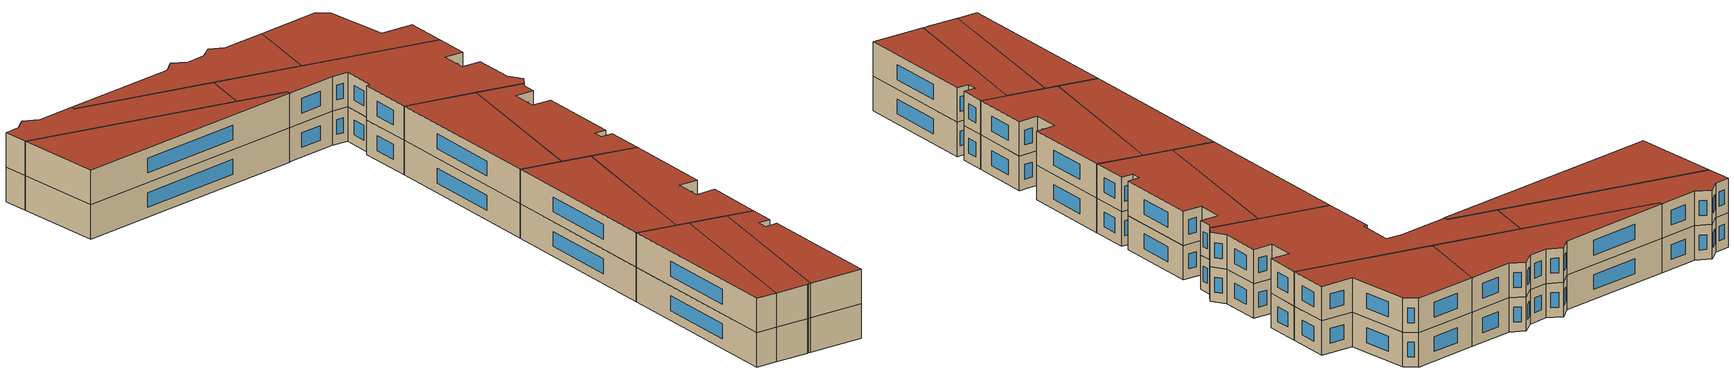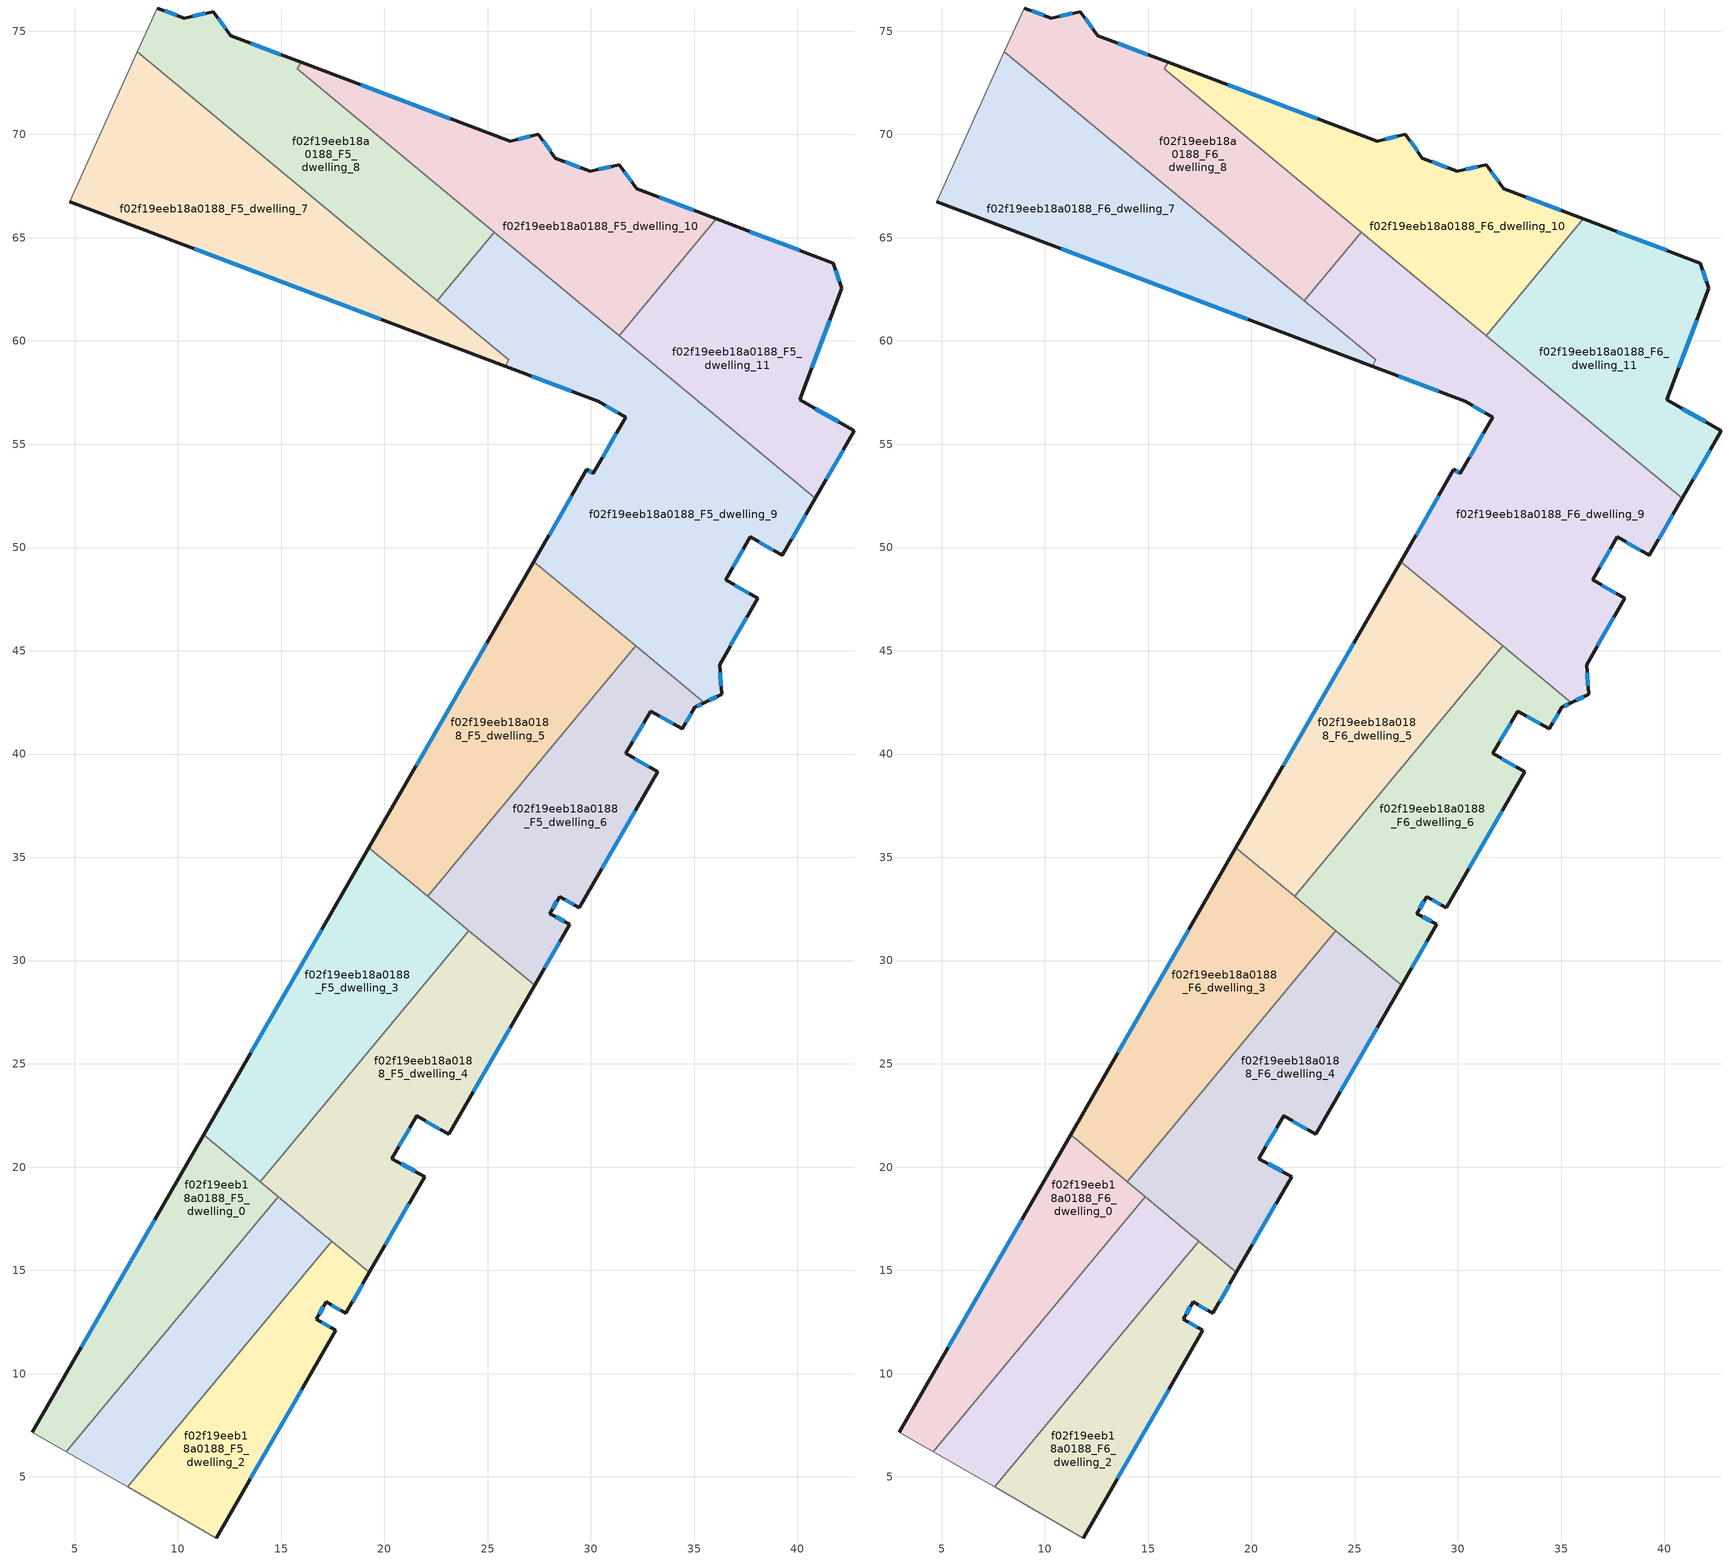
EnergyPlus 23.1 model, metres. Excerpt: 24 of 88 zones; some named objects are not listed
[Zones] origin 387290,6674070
f02f19eeb18a0188_F5_dwelling_0
 floor to f02f19eeb18a0188_F4_dwelling_0 (EU_floor_Construction): 14.85,18.57 4.61,6.22 2.96,7.17 11.25,21.57 z15
 wall outside (EU_wall_Construction): 11.25,21.57 2.96,7.17 z15:18
 wall to f02f19eeb18a0188_F5_dwelling_1 (EU_wall_Construction): 4.61,6.22 14.85,18.57 z15:18
 wall adiabatic (EU_wall_Construction): 2.96,7.17 4.61,6.22 z15:18
 wall to f02f19eeb18a0188_F5_dwelling_3 (EU_wall_Construction): 13.99,19.29 11.25,21.57 z15:18
 wall to f02f19eeb18a0188_F5_dwelling_4 (EU_wall_Construction): 14.85,18.57 13.99,19.29 z15:18
 window (EU_Window_Construction): 8.88,17.45 5.33,11.29 z15.86:17.14
f02f19eeb18a0188_F5_dwelling_1
 floor to f02f19eeb18a0188_F4_dwelling_1 (EU_floor_Construction): 17.22,16.61 17.26,16.58 17.45,16.42 7.57,4.52 7.35,4.64 7.31,4.67 4.61,6.22 14.85,18.57 z15
 wall adiabatic (EU_wall_Construction): 4.61,6.22 7.31,4.67 7.35,4.64 7.57,4.52 z15:18
 wall to f02f19eeb18a0188_F5_dwelling_2 (EU_wall_Construction): 7.57,4.52 17.45,16.42 z15:18
 wall to f02f19eeb18a0188_F5_dwelling_4 (EU_wall_Construction): 17.45,16.42 17.26,16.58 17.22,16.61 14.85,18.57 z15:18
f02f19eeb18a0188_F5_dwelling_10
 floor to f02f19eeb18a0188_F4_dwelling_10 (EU_floor_Construction): 31.37,68.54 32.21,67.37 36.07,65.91 31.38,60.25 15.79,73.18 15.97,73.49 26.09,69.67 27.45,70.02 28.29,68.85 29.97,68.21 z15
 wall outside (EU_wall_Construction): 36.07,65.91 32.21,67.37 31.37,68.54 29.97,68.21 28.29,68.85 27.45,70.02 26.09,69.67 15.97,73.49 z15:18
 wall to f02f19eeb18a0188_F5_dwelling_11 (EU_wall_Construction): 31.38,60.25 36.07,65.91 z15:18
 wall to f02f19eeb18a0188_F5_dwelling_8 (EU_wall_Construction): 15.97,73.49 15.79,73.18 25.32,65.27 z15:18
 wall to f02f19eeb18a0188_F5_dwelling_9 (EU_wall_Construction): 25.32,65.27 31.38,60.25 z15:18
 window (EU_Window_Construction): 31.97,67.7 31.61,68.2 / 34.97,66.33 33.32,66.95 / 23.2,70.76 18.86,72.4 / 27.06,69.92 26.48,69.77 / 28.05,69.18 27.69,69.68 / 29.49,68.39 28.77,68.67 / 30.97,68.44 30.37,68.3 z15.86:17.14
f02f19eeb18a0188_F5_dwelling_11
 floor to f02f19eeb18a0188_F4_dwelling_11 (EU_floor_Construction): 41.74,63.77 42.15,62.55 40.12,57.16 42.75,55.65 40.86,52.38 31.38,60.25 36.07,65.91 z15
 wall outside (EU_wall_Construction): 40.86,52.38 42.75,55.65 40.12,57.16 42.15,62.55 41.74,63.77 36.07,65.91 z15:18
 wall to f02f19eeb18a0188_F5_dwelling_9 (EU_wall_Construction): 31.38,60.25 40.86,52.38 z15:18
 window (EU_Window_Construction): 42,56.08 40.87,56.73 / 41.4,53.31 42.21,54.71 / 40.12,64.38 37.69,65.3 / 42.03,62.9 41.86,63.42 / 40.7,58.7 41.57,61.01 z15.86:17.14
f02f19eeb18a0188_F5_dwelling_2
 floor to f02f19eeb18a0188_F4_dwelling_2 (EU_floor_Construction): 19.27,14.91 18.13,12.92 17.18,13.47 16.7,12.64 17.65,12.09 11.86,2.04 7.57,4.52 17.45,16.42 z15
 wall outside (EU_wall_Construction): 11.86,2.04 17.65,12.09 16.7,12.64 17.18,13.47 18.13,12.92 19.27,14.91 z15:18
 wall adiabatic (EU_wall_Construction): 7.57,4.52 11.86,2.04 z15:18
 wall to f02f19eeb18a0188_F5_dwelling_4 (EU_wall_Construction): 19.27,14.91 17.45,16.42 z15:18
 window (EU_Window_Construction): 18.46,13.49 18.95,14.34 / 17.45,13.32 17.86,13.08 / 16.84,12.88 17.04,13.24 / 17.38,12.25 16.97,12.48 / 13.52,4.91 16,9.22 z15.86:17.14
f02f19eeb18a0188_F5_dwelling_3
 floor to f02f19eeb18a0188_F4_dwelling_3 (EU_floor_Construction): 24.09,31.46 13.99,19.29 11.25,21.57 19.26,35.46 z15
 wall outside (EU_wall_Construction): 19.26,35.46 11.25,21.57 z15:18
 wall to f02f19eeb18a0188_F5_dwelling_4 (EU_wall_Construction): 13.99,19.29 24.09,31.46 z15:18
 wall to f02f19eeb18a0188_F5_dwelling_5 (EU_wall_Construction): 22.1,33.1 19.26,35.46 z15:18
 wall to f02f19eeb18a0188_F5_dwelling_6 (EU_wall_Construction): 24.09,31.46 22.1,33.1 z15:18
 window (EU_Window_Construction): 16.97,31.49 13.54,25.54 z15.86:17.14
f02f19eeb18a0188_F5_dwelling_4
 floor to f02f19eeb18a0188_F4_dwelling_4 (EU_floor_Construction): 27.28,28.8 23.12,21.59 21.56,22.49 20.37,20.41 21.95,19.54 19.27,14.91 13.99,19.29 24.09,31.46 z15
 wall outside (EU_wall_Construction): 19.27,14.91 21.95,19.54 20.37,20.41 21.56,22.49 23.12,21.59 27.28,28.8 z15:18
 wall to f02f19eeb18a0188_F5_dwelling_6 (EU_wall_Construction): 27.28,28.8 24.09,31.46 z15:18
 window (EU_Window_Construction): 20.04,16.23 21.18,18.22 / 24.31,23.65 26.09,26.74 / 22.01,22.23 22.68,21.84 / 20.71,21 21.22,21.89 / 21.49,19.79 20.82,20.16 z15.86:17.14
f02f19eeb18a0188_F5_dwelling_5
 floor to f02f19eeb18a0188_F4_dwelling_5 (EU_floor_Construction): 32.17,45.23 22.1,33.1 19.26,35.46 27.24,49.32 z15
 wall outside (EU_wall_Construction): 27.24,49.32 19.26,35.46 z15:18
 wall to f02f19eeb18a0188_F5_dwelling_6 (EU_wall_Construction): 22.1,33.1 32.17,45.23 z15:18
 wall to f02f19eeb18a0188_F5_dwelling_9 (EU_wall_Construction): 32.17,45.23 27.24,49.32 z15:18
 window (EU_Window_Construction): 24.96,45.36 21.54,39.42 z15.86:17.14
f02f19eeb18a0188_F5_dwelling_6
 floor to f02f19eeb18a0188_F4_dwelling_6 (EU_floor_Construction): 35.48,42.48 35.03,42.26 34.43,41.22 32.9,42.07 31.68,40.04 33.24,39.14 29.44,32.55 28.49,33.1 28.01,32.27 28.98,31.76 27.28,28.8 22.1,33.1 32.17,45.23 z15
 wall outside (EU_wall_Construction): 27.28,28.8 28.98,31.76 28.01,32.27 28.49,33.1 29.44,32.55 33.24,39.14 31.68,40.04 32.9,42.07 34.43,41.22 35.03,42.26 35.48,42.48 z15:18
 wall to f02f19eeb18a0188_F5_dwelling_9 (EU_wall_Construction): 35.48,42.48 32.17,45.23 z15:18
 window (EU_Window_Construction): 32.79,39.39 32.12,39.78 / 30.53,34.43 32.15,37.26 / 28.76,32.95 29.17,32.71 / 28.15,32.51 28.35,32.86 / 28.71,31.9 28.29,32.12 / 27.77,29.65 28.5,30.91 / 35.16,42.32 35.36,42.42 / 34.61,41.51 34.86,41.96 / 33.34,41.83 33.99,41.46 / 32.03,40.62 32.55,41.49 z15.86:17.14
f02f19eeb18a0188_F5_dwelling_7
 floor to f02f19eeb18a0188_F4_dwelling_7 (EU_floor_Construction): 26.02,59.09 25.84,58.78 4.77,66.73 8.05,74 z15
 wall outside (EU_wall_Construction): 4.77,66.73 25.84,58.78 z15:18
 wall adiabatic (EU_wall_Construction): 8.05,74 4.77,66.73 z15:18
 wall to f02f19eeb18a0188_F5_dwelling_8 (EU_wall_Construction): 22.57,61.95 8.05,74 z15:18
 wall to f02f19eeb18a0188_F5_dwelling_9 (EU_wall_Construction): 25.84,58.78 26.02,59.09 22.57,61.95 z15:18
 window (EU_Window_Construction): 10.79,64.46 19.82,61.05 z15.86:17.14
f02f19eeb18a0188_F5_dwelling_8
 floor to f02f19eeb18a0188_F4_dwelling_8 (EU_floor_Construction): 15.97,73.49 15.79,73.18 25.32,65.28 22.57,61.95 8.05,74 9,76.12 10.32,75.62 11.72,75.95 12.56,74.78 z15
 wall outside (EU_wall_Construction): 15.97,73.49 12.56,74.78 11.72,75.95 10.32,75.62 9,76.12 z15:18
 wall to f02f19eeb18a0188_F5_dwelling_9 (EU_wall_Construction): 22.57,61.95 25.32,65.28 z15:18
 wall adiabatic (EU_wall_Construction): 9,76.12 8.05,74 z15:18
 window (EU_Window_Construction): 14.99,73.86 13.53,74.41 / 9.94,75.77 9.38,75.98 / 11.32,75.86 10.72,75.72 / 12.32,75.11 11.96,75.62 z15.86:17.14
f02f19eeb18a0188_F5_dwelling_9
 floor to f02f19eeb18a0188_F4_dwelling_9 (EU_floor_Construction): 31.68,56.31 30.35,57.08 25.85,58.78 26.02,59.09 22.57,61.95 25.32,65.28 40.86,52.38 39.28,49.62 37.72,50.52 36.52,48.44 38.08,47.54 36.23,44.33 36.33,42.9 35.48,42.48 27.24,49.32 29.81,53.78 30.12,53.6 z15
 wall outside (EU_wall_Construction): 25.85,58.78 30.35,57.08 31.68,56.31 30.12,53.6 29.81,53.78 27.24,49.32 / 35.48,42.48 36.33,42.9 36.23,44.33 38.08,47.54 36.52,48.44 37.72,50.52 39.28,49.62 40.86,52.38 z15:18
 window (EU_Window_Construction): 29.08,52.5 27.97,50.59 / 30.03,53.65 29.9,53.73 / 31.24,55.54 30.57,54.37 / 30.73,56.86 31.3,56.53 / 27.13,58.29 29.06,57.57 / 39.73,50.41 40.41,51.59 / 38.16,50.26 38.83,49.88 / 36.86,49.03 37.37,49.92 / 37.63,47.8 36.96,48.18 / 36.76,45.25 37.55,46.62 / 36.3,43.31 36.26,43.92 / 35.72,42.6 36.08,42.78 z15.86:17.14
f02f19eeb18a0188_F6_dwelling_0
 floor to f02f19eeb18a0188_F5_dwelling_0 (EU_floor_Construction): 14.85,18.57 4.61,6.22 2.96,7.17 11.25,21.57 z18
 wall outside (EU_wall_Construction): 11.25,21.57 2.96,7.17 z18:21
 wall to f02f19eeb18a0188_F6_dwelling_1 (EU_wall_Construction): 4.61,6.22 14.85,18.57 z18:21
 wall adiabatic (EU_wall_Construction): 2.96,7.17 4.61,6.22 z18:21
 wall to f02f19eeb18a0188_F6_dwelling_3 (EU_wall_Construction): 13.99,19.29 11.25,21.57 z18:21
 wall to f02f19eeb18a0188_F6_dwelling_4 (EU_wall_Construction): 14.85,18.57 13.99,19.29 z18:21
 window (EU_Window_Construction): 8.88,17.45 5.33,11.29 z18.86:20.14
 roof outside (EU_roof_Construction): 4.61,6.22 14.85,18.57 11.25,21.57 2.96,7.17 z21
f02f19eeb18a0188_F6_dwelling_1
 floor to f02f19eeb18a0188_F5_dwelling_1 (EU_floor_Construction): 17.22,16.61 17.26,16.58 17.45,16.42 7.57,4.52 7.35,4.64 7.31,4.67 4.61,6.22 14.85,18.57 z18
 wall adiabatic (EU_wall_Construction): 4.61,6.22 7.31,4.67 7.35,4.64 7.57,4.52 z18:21
 wall to f02f19eeb18a0188_F6_dwelling_2 (EU_wall_Construction): 7.57,4.52 17.45,16.42 z18:21
 wall to f02f19eeb18a0188_F6_dwelling_4 (EU_wall_Construction): 17.45,16.42 17.26,16.58 17.22,16.61 14.85,18.57 z18:21
 roof outside (EU_roof_Construction): 7.57,4.52 17.45,16.42 17.26,16.58 17.22,16.61 14.85,18.57 4.61,6.22 7.31,4.67 7.35,4.64 z21
f02f19eeb18a0188_F6_dwelling_10
 floor to f02f19eeb18a0188_F5_dwelling_10 (EU_floor_Construction): 31.37,68.54 32.21,67.37 36.07,65.91 31.38,60.25 15.79,73.18 15.97,73.49 26.09,69.67 27.45,70.02 28.29,68.85 29.97,68.21 z18
 wall outside (EU_wall_Construction): 36.07,65.91 32.21,67.37 31.37,68.54 29.97,68.21 28.29,68.85 27.45,70.02 26.09,69.67 15.97,73.49 z18:21
 wall to f02f19eeb18a0188_F6_dwelling_11 (EU_wall_Construction): 31.38,60.25 36.07,65.91 z18:21
 wall to f02f19eeb18a0188_F6_dwelling_8 (EU_wall_Construction): 15.97,73.49 15.79,73.18 25.32,65.27 z18:21
 wall to f02f19eeb18a0188_F6_dwelling_9 (EU_wall_Construction): 25.32,65.27 31.38,60.25 z18:21
 window (EU_Window_Construction): 31.97,67.7 31.61,68.2 / 34.97,66.33 33.32,66.95 / 23.2,70.76 18.86,72.4 / 27.06,69.92 26.48,69.77 / 28.05,69.18 27.69,69.68 / 29.49,68.39 28.77,68.67 / 30.97,68.44 30.37,68.3 z18.86:20.14
 roof outside (EU_roof_Construction): 31.38,60.25 36.07,65.91 32.21,67.37 31.37,68.54 29.97,68.21 28.29,68.85 27.45,70.02 26.09,69.67 15.97,73.49 15.79,73.18 z21
f02f19eeb18a0188_F6_dwelling_11
 floor to f02f19eeb18a0188_F5_dwelling_11 (EU_floor_Construction): 41.74,63.77 42.15,62.55 40.12,57.16 42.75,55.65 40.86,52.38 31.38,60.25 36.07,65.91 z18
 wall outside (EU_wall_Construction): 40.86,52.38 42.75,55.65 40.12,57.16 42.15,62.55 41.74,63.77 36.07,65.91 z18:21
 wall to f02f19eeb18a0188_F6_dwelling_9 (EU_wall_Construction): 31.38,60.25 40.86,52.38 z18:21
 window (EU_Window_Construction): 42,56.08 40.87,56.73 / 41.4,53.31 42.21,54.71 / 40.12,64.38 37.69,65.3 / 42.03,62.9 41.86,63.42 / 40.7,58.7 41.57,61.01 z18.86:20.14
 roof outside (EU_roof_Construction): 40.86,52.38 42.75,55.65 40.12,57.16 42.15,62.55 41.74,63.77 36.07,65.91 31.38,60.25 z21
f02f19eeb18a0188_F6_dwelling_2
 floor to f02f19eeb18a0188_F5_dwelling_2 (EU_floor_Construction): 19.27,14.91 18.13,12.92 17.18,13.47 16.7,12.64 17.65,12.09 11.86,2.04 7.57,4.52 17.45,16.42 z18
 wall outside (EU_wall_Construction): 11.86,2.04 17.65,12.09 16.7,12.64 17.18,13.47 18.13,12.92 19.27,14.91 z18:21
 wall adiabatic (EU_wall_Construction): 7.57,4.52 11.86,2.04 z18:21
 wall to f02f19eeb18a0188_F6_dwelling_4 (EU_wall_Construction): 19.27,14.91 17.45,16.42 z18:21
 window (EU_Window_Construction): 18.46,13.49 18.95,14.34 / 17.45,13.32 17.86,13.08 / 16.84,12.88 17.04,13.24 / 17.38,12.25 16.97,12.48 / 13.52,4.91 16,9.22 z18.86:20.14
 roof outside (EU_roof_Construction): 11.86,2.04 17.65,12.09 16.7,12.64 17.18,13.47 18.13,12.92 19.27,14.91 17.45,16.42 7.57,4.52 z21
f02f19eeb18a0188_F6_dwelling_3
 floor to f02f19eeb18a0188_F5_dwelling_3 (EU_floor_Construction): 24.09,31.46 13.99,19.29 11.25,21.57 19.26,35.46 z18
 wall outside (EU_wall_Construction): 19.26,35.46 11.25,21.57 z18:21
 wall to f02f19eeb18a0188_F6_dwelling_4 (EU_wall_Construction): 13.99,19.29 24.09,31.46 z18:21
 wall to f02f19eeb18a0188_F6_dwelling_5 (EU_wall_Construction): 22.1,33.1 19.26,35.46 z18:21
 wall to f02f19eeb18a0188_F6_dwelling_6 (EU_wall_Construction): 24.09,31.46 22.1,33.1 z18:21
 window (EU_Window_Construction): 16.97,31.49 13.54,25.54 z18.86:20.14
 roof outside (EU_roof_Construction): 13.99,19.29 24.09,31.46 19.26,35.46 11.25,21.57 z21
f02f19eeb18a0188_F6_dwelling_4
 floor to f02f19eeb18a0188_F5_dwelling_4 (EU_floor_Construction): 27.28,28.8 23.12,21.59 21.56,22.49 20.37,20.41 21.95,19.54 19.27,14.91 13.99,19.29 24.09,31.46 z18
 wall outside (EU_wall_Construction): 19.27,14.91 21.95,19.54 20.37,20.41 21.56,22.49 23.12,21.59 27.28,28.8 z18:21
 wall to f02f19eeb18a0188_F6_dwelling_6 (EU_wall_Construction): 27.28,28.8 24.09,31.46 z18:21
 window (EU_Window_Construction): 20.04,16.23 21.18,18.22 / 24.31,23.65 26.09,26.74 / 22.01,22.23 22.68,21.84 / 20.71,21 21.22,21.89 / 21.49,19.79 20.82,20.16 z18.86:20.14
 roof outside (EU_roof_Construction): 21.95,19.54 20.37,20.41 21.56,22.49 23.12,21.59 27.28,28.8 24.09,31.46 13.99,19.29 19.27,14.91 z21
f02f19eeb18a0188_F6_dwelling_5
 floor to f02f19eeb18a0188_F5_dwelling_5 (EU_floor_Construction): 32.17,45.23 22.1,33.1 19.26,35.46 27.24,49.32 z18
 wall outside (EU_wall_Construction): 27.24,49.32 19.26,35.46 z18:21
 wall to f02f19eeb18a0188_F6_dwelling_6 (EU_wall_Construction): 22.1,33.1 32.17,45.23 z18:21
 wall to f02f19eeb18a0188_F6_dwelling_9 (EU_wall_Construction): 32.17,45.23 27.24,49.32 z18:21
 window (EU_Window_Construction): 24.96,45.36 21.54,39.42 z18.86:20.14
 roof outside (EU_roof_Construction): 22.1,33.1 32.17,45.23 27.24,49.32 19.26,35.46 z21
f02f19eeb18a0188_F6_dwelling_6
 floor to f02f19eeb18a0188_F5_dwelling_6 (EU_floor_Construction): 35.48,42.48 35.03,42.26 34.43,41.22 32.9,42.07 31.68,40.04 33.24,39.14 29.44,32.55 28.49,33.1 28.01,32.27 28.98,31.76 27.28,28.8 22.1,33.1 32.17,45.23 z18
 wall outside (EU_wall_Construction): 27.28,28.8 28.98,31.76 28.01,32.27 28.49,33.1 29.44,32.55 33.24,39.14 31.68,40.04 32.9,42.07 34.43,41.22 35.03,42.26 35.48,42.48 z18:21
 wall to f02f19eeb18a0188_F6_dwelling_9 (EU_wall_Construction): 35.48,42.48 32.17,45.23 z18:21
 window (EU_Window_Construction): 32.79,39.39 32.12,39.78 / 30.53,34.43 32.15,37.26 / 28.76,32.95 29.17,32.71 / 28.15,32.51 28.35,32.86 / 28.71,31.9 28.29,32.12 / 27.77,29.65 28.5,30.91 / 35.16,42.32 35.36,42.42 / 34.61,41.51 34.86,41.96 / 33.34,41.83 33.99,41.46 / 32.03,40.62 32.55,41.49 z18.86:20.14
 roof outside (EU_roof_Construction): 29.44,32.55 33.24,39.14 31.68,40.04 32.9,42.07 34.43,41.22 35.03,42.26 35.48,42.48 32.17,45.23 22.1,33.1 27.28,28.8 28.98,31.76 28.01,32.27 28.49,33.1 z21
f02f19eeb18a0188_F6_dwelling_7
 floor to f02f19eeb18a0188_F5_dwelling_7 (EU_floor_Construction): 26.02,59.09 25.84,58.78 4.77,66.73 8.05,74 z18
 wall outside (EU_wall_Construction): 4.77,66.73 25.84,58.78 z18:21
 wall adiabatic (EU_wall_Construction): 8.05,74 4.77,66.73 z18:21
 wall to f02f19eeb18a0188_F6_dwelling_8 (EU_wall_Construction): 22.57,61.95 8.05,74 z18:21
 wall to f02f19eeb18a0188_F6_dwelling_9 (EU_wall_Construction): 25.84,58.78 26.02,59.09 22.57,61.95 z18:21
 window (EU_Window_Construction): 10.79,64.46 19.82,61.05 z18.86:20.14
 roof outside (EU_roof_Construction): 25.84,58.78 26.02,59.09 8.05,74 4.77,66.73 z21
f02f19eeb18a0188_F6_dwelling_8
 floor to f02f19eeb18a0188_F5_dwelling_8 (EU_floor_Construction): 15.97,73.49 15.79,73.18 25.32,65.28 22.57,61.95 8.05,74 9,76.12 10.32,75.62 11.72,75.95 12.56,74.78 z18
 wall outside (EU_wall_Construction): 15.97,73.49 12.56,74.78 11.72,75.95 10.32,75.62 9,76.12 z18:21
 wall to f02f19eeb18a0188_F6_dwelling_9 (EU_wall_Construction): 22.57,61.95 25.32,65.28 z18:21
 wall adiabatic (EU_wall_Construction): 9,76.12 8.05,74 z18:21
 window (EU_Window_Construction): 14.99,73.86 13.53,74.41 / 9.94,75.77 9.38,75.98 / 11.32,75.86 10.72,75.72 / 12.32,75.11 11.96,75.62 z18.86:20.14
 roof outside (EU_roof_Construction): 22.57,61.95 25.32,65.28 15.79,73.18 15.97,73.49 12.56,74.78 11.72,75.95 10.32,75.62 9,76.12 8.05,74 z21
f02f19eeb18a0188_F6_dwelling_9
 floor to f02f19eeb18a0188_F5_dwelling_9 (EU_floor_Construction): 31.68,56.31 30.35,57.08 25.85,58.78 26.02,59.09 22.57,61.95 25.32,65.28 40.86,52.38 39.28,49.62 37.72,50.52 36.52,48.44 38.08,47.54 36.23,44.33 36.33,42.9 35.48,42.48 27.24,49.32 29.81,53.78 30.12,53.6 z18
 wall outside (EU_wall_Construction): 25.85,58.78 30.35,57.08 31.68,56.31 30.12,53.6 29.81,53.78 27.24,49.32 / 35.48,42.48 36.33,42.9 36.23,44.33 38.08,47.54 36.52,48.44 37.72,50.52 39.28,49.62 40.86,52.38 z18:21
 window (EU_Window_Construction): 29.08,52.5 27.97,50.59 / 30.03,53.65 29.9,53.73 / 31.24,55.54 30.57,54.37 / 30.73,56.86 31.3,56.53 / 27.13,58.29 29.06,57.57 / 39.73,50.41 40.41,51.59 / 38.16,50.26 38.83,49.88 / 36.86,49.03 37.37,49.92 / 37.63,47.8 36.96,48.18 / 36.76,45.25 37.55,46.62 / 36.3,43.31 36.26,43.92 / 35.72,42.6 36.08,42.78 z18.86:20.14
 roof outside (EU_roof_Construction): 36.33,42.9 36.23,44.33 38.08,47.54 36.52,48.44 37.72,50.52 39.28,49.62 40.86,52.38 25.32,65.28 22.57,61.95 26.02,59.09 25.85,58.78 30.35,57.08 31.68,56.31 30.12,53.6 29.81,53.78 27.24,49.32 35.48,42.48 z21
[Building]
EU S2 Campaign: North Axis=0; Terrain=City; Solar Distribution=FullExterior
[Site:Location]
Helsinki-Vantaa.AP: Latitude=60.317; Longitude=24.963; Time Zone=2; Elevation=54.6
[SizingPeriod:WeatherFileDays]
AnnualSizingPeriod: Begin Month=1; Begin Day of Month=1; End Month=12; End Day of Month=31; Day of Week for Start Day=Monday; Use Weather File Daylight Saving Period=No; Use Weather File Rain and Snow Indicators=No
[MATERIAL]
EU_InternalMass_Material: Roughness=MediumRough; Thickness=0.1; Conductivity=1; Density=1800; Specific Heat=900; Thermal Absorptance=0.9; Solar Absorptance=0.7; Visible Absorptance=0.7
[MATERIAL:NOMASS] Roughness=MediumRough; Thermal Absorptance=0.9; Solar Absorptance=0.7; Visible Absorptance=0.7
Name | Thermal Resistance
EU_wall_NoMass | 2.6932
EU_roof_NoMass | 3.19818
EU_floor_NoMass | 2.22482
[WINDOWMATERIAL:SIMPLEGLAZINGSYSTEM]
EU_Window_SimpleGlazing: UFactor=2.14966; Solar Heat Gain Coefficient=0.7; Visible Transmittance=0.7
[CONSTRUCTION]
EU_wall_Construction: EU_wall_NoMass
EU_roof_Construction: EU_roof_NoMass
EU_floor_Construction: EU_floor_NoMass
EU_Window_Construction: EU_Window_SimpleGlazing
EU_InternalMass_Construction: EU_InternalMass_Material
[ZONE] Type=1; Multiplier=1; Ceiling Height=autocalculate; Floor Area=autocalculate; Part of Total Floor Area=Yes
Name | Volume
f02f19eeb18a0188_F5_dwelling_0; f02f19eeb18a0188_F6_dwelling_0 | 160.19
f02f19eeb18a0188_F5_dwelling_1; f02f19eeb18a0188_F6_dwelling_1 | 159.398
f02f19eeb18a0188_F5_dwelling_10; f02f19eeb18a0188_F6_dwelling_10 | 240.284
f02f19eeb18a0188_F5_dwelling_11; f02f19eeb18a0188_F6_dwelling_11 | 240.88
f02f19eeb18a0188_F5_dwelling_2; f02f19eeb18a0188_F6_dwelling_2 | 162.16
f02f19eeb18a0188_F5_dwelling_3; f02f19eeb18a0188_F6_dwelling_3 | 233.459
f02f19eeb18a0188_F5_dwelling_4; f02f19eeb18a0188_F6_dwelling_4 | 248.317
f02f19eeb18a0188_F5_dwelling_5; f02f19eeb18a0188_F6_dwelling_5 | 238.76
f02f19eeb18a0188_F5_dwelling_6; f02f19eeb18a0188_F6_dwelling_6 | 238.721
f02f19eeb18a0188_F5_dwelling_7; f02f19eeb18a0188_F6_dwelling_7 | 281.135
f02f19eeb18a0188_F5_dwelling_8; f02f19eeb18a0188_F6_dwelling_8 | 234.87
f02f19eeb18a0188_F5_dwelling_9; f02f19eeb18a0188_F6_dwelling_9 | 452.38
[INTERNALMASS] Construction=EU_InternalMass_Construction
Name | Zone or ZoneList | Surface Area
f02f19eeb18a0188_F5_dwelling_0_EU_InternalMass | f02f19eeb18a0188_F5_dwelling_0 | 53.3965
f02f19eeb18a0188_F5_dwelling_1_EU_InternalMass | f02f19eeb18a0188_F5_dwelling_1 | 53.1284
f02f19eeb18a0188_F5_dwelling_2_EU_InternalMass | f02f19eeb18a0188_F5_dwelling_2 | 54.0585
f02f19eeb18a0188_F5_dwelling_3_EU_InternalMass | f02f19eeb18a0188_F5_dwelling_3 | 77.8194
f02f19eeb18a0188_F5_dwelling_4_EU_InternalMass | f02f19eeb18a0188_F5_dwelling_4 | 82.7722
f02f19eeb18a0188_F5_dwelling_5_EU_InternalMass | f02f19eeb18a0188_F5_dwelling_5 | 79.5867
f02f19eeb18a0188_F5_dwelling_6_EU_InternalMass | f02f19eeb18a0188_F5_dwelling_6 | 79.5734
f02f19eeb18a0188_F5_dwelling_7_EU_InternalMass | f02f19eeb18a0188_F5_dwelling_7 | 93.7127
f02f19eeb18a0188_F5_dwelling_8_EU_InternalMass | f02f19eeb18a0188_F5_dwelling_8 | 78.2906
f02f19eeb18a0188_F5_dwelling_9_EU_InternalMass | f02f19eeb18a0188_F5_dwelling_9 | 150.793
f02f19eeb18a0188_F5_dwelling_10_EU_InternalMass | f02f19eeb18a0188_F5_dwelling_10 | 80.0942
f02f19eeb18a0188_F5_dwelling_11_EU_InternalMass | f02f19eeb18a0188_F5_dwelling_11 | 80.2926
f02f19eeb18a0188_F6_dwelling_0_EU_InternalMass | f02f19eeb18a0188_F6_dwelling_0 | 53.3965
f02f19eeb18a0188_F6_dwelling_1_EU_InternalMass | f02f19eeb18a0188_F6_dwelling_1 | 53.1284
f02f19eeb18a0188_F6_dwelling_2_EU_InternalMass | f02f19eeb18a0188_F6_dwelling_2 | 54.0585
f02f19eeb18a0188_F6_dwelling_3_EU_InternalMass | f02f19eeb18a0188_F6_dwelling_3 | 77.8194
f02f19eeb18a0188_F6_dwelling_4_EU_InternalMass | f02f19eeb18a0188_F6_dwelling_4 | 82.7722
f02f19eeb18a0188_F6_dwelling_5_EU_InternalMass | f02f19eeb18a0188_F6_dwelling_5 | 79.5867
f02f19eeb18a0188_F6_dwelling_6_EU_InternalMass | f02f19eeb18a0188_F6_dwelling_6 | 79.5734
f02f19eeb18a0188_F6_dwelling_7_EU_InternalMass | f02f19eeb18a0188_F6_dwelling_7 | 93.7127
f02f19eeb18a0188_F6_dwelling_8_EU_InternalMass | f02f19eeb18a0188_F6_dwelling_8 | 78.2906
f02f19eeb18a0188_F6_dwelling_9_EU_InternalMass | f02f19eeb18a0188_F6_dwelling_9 | 150.793
f02f19eeb18a0188_F6_dwelling_10_EU_InternalMass | f02f19eeb18a0188_F6_dwelling_10 | 80.0942
f02f19eeb18a0188_F6_dwelling_11_EU_InternalMass | f02f19eeb18a0188_F6_dwelling_11 | 80.2926
[OTHEREQUIPMENT] Fuel Type=Electricity; Design Level Calculation Method=Watts/Area; Power per Zone Floor Area=1; Fraction Latent=0; Fraction Radiant=0; Fraction Lost=0; Carbon Dioxide Generation Rate=0; EndUse Subcategory=EU_Step8_InternalGains
Name | Zone or ZoneList or Space or SpaceList | Schedule
EU_Step8_InternalGain_f02f19eeb18a0188_F5_dwelling_0_f000 | f02f19eeb18a0188_F5_dwelling_0 | EU_Step8_GainSchedule_f02f19eeb18a0188_F5_dwelling_0_f000
EU_Step8_InternalGain_f02f19eeb18a0188_F5_dwelling_1_f000 | f02f19eeb18a0188_F5_dwelling_1 | EU_Step8_GainSchedule_f02f19eeb18a0188_F5_dwelling_1_f000
EU_Step8_InternalGain_f02f19eeb18a0188_F5_dwelling_2_f000 | f02f19eeb18a0188_F5_dwelling_2 | EU_Step8_GainSchedule_f02f19eeb18a0188_F5_dwelling_2_f000
EU_Step8_InternalGain_f02f19eeb18a0188_F5_dwelling_3_f000 | f02f19eeb18a0188_F5_dwelling_3 | EU_Step8_GainSchedule_f02f19eeb18a0188_F5_dwelling_3_f000
EU_Step8_InternalGain_f02f19eeb18a0188_F5_dwelling_4_f000 | f02f19eeb18a0188_F5_dwelling_4 | EU_Step8_GainSchedule_f02f19eeb18a0188_F5_dwelling_4_f000
EU_Step8_InternalGain_f02f19eeb18a0188_F5_dwelling_5_f000 | f02f19eeb18a0188_F5_dwelling_5 | EU_Step8_GainSchedule_f02f19eeb18a0188_F5_dwelling_5_f000
EU_Step8_InternalGain_f02f19eeb18a0188_F5_dwelling_6_f000 | f02f19eeb18a0188_F5_dwelling_6 | EU_Step8_GainSchedule_f02f19eeb18a0188_F5_dwelling_6_f000
EU_Step8_InternalGain_f02f19eeb18a0188_F5_dwelling_7_f000 | f02f19eeb18a0188_F5_dwelling_7 | EU_Step8_GainSchedule_f02f19eeb18a0188_F5_dwelling_7_f000
EU_Step8_InternalGain_f02f19eeb18a0188_F5_dwelling_8_f000 | f02f19eeb18a0188_F5_dwelling_8 | EU_Step8_GainSchedule_f02f19eeb18a0188_F5_dwelling_8_f000
EU_Step8_InternalGain_f02f19eeb18a0188_F5_dwelling_9_f000 | f02f19eeb18a0188_F5_dwelling_9 | EU_Step8_GainSchedule_f02f19eeb18a0188_F5_dwelling_9_f000
EU_Step8_InternalGain_f02f19eeb18a0188_F5_dwelling_10_f000 | f02f19eeb18a0188_F5_dwelling_10 | EU_Step8_GainSchedule_f02f19eeb18a0188_F5_dwelling_10_f000
EU_Step8_InternalGain_f02f19eeb18a0188_F5_dwelling_11_f000 | f02f19eeb18a0188_F5_dwelling_11 | EU_Step8_GainSchedule_f02f19eeb18a0188_F5_dwelling_11_f000
EU_Step8_InternalGain_f02f19eeb18a0188_F6_dwelling_0_f000 | f02f19eeb18a0188_F6_dwelling_0 | EU_Step8_GainSchedule_f02f19eeb18a0188_F6_dwelling_0_f000
EU_Step8_InternalGain_f02f19eeb18a0188_F6_dwelling_1_f000 | f02f19eeb18a0188_F6_dwelling_1 | EU_Step8_GainSchedule_f02f19eeb18a0188_F6_dwelling_1_f000
EU_Step8_InternalGain_f02f19eeb18a0188_F6_dwelling_2_f000 | f02f19eeb18a0188_F6_dwelling_2 | EU_Step8_GainSchedule_f02f19eeb18a0188_F6_dwelling_2_f000
EU_Step8_InternalGain_f02f19eeb18a0188_F6_dwelling_3_f000 | f02f19eeb18a0188_F6_dwelling_3 | EU_Step8_GainSchedule_f02f19eeb18a0188_F6_dwelling_3_f000
EU_Step8_InternalGain_f02f19eeb18a0188_F6_dwelling_4_f000 | f02f19eeb18a0188_F6_dwelling_4 | EU_Step8_GainSchedule_f02f19eeb18a0188_F6_dwelling_4_f000
EU_Step8_InternalGain_f02f19eeb18a0188_F6_dwelling_5_f000 | f02f19eeb18a0188_F6_dwelling_5 | EU_Step8_GainSchedule_f02f19eeb18a0188_F6_dwelling_5_f000
EU_Step8_InternalGain_f02f19eeb18a0188_F6_dwelling_6_f000 | f02f19eeb18a0188_F6_dwelling_6 | EU_Step8_GainSchedule_f02f19eeb18a0188_F6_dwelling_6_f000
EU_Step8_InternalGain_f02f19eeb18a0188_F6_dwelling_7_f000 | f02f19eeb18a0188_F6_dwelling_7 | EU_Step8_GainSchedule_f02f19eeb18a0188_F6_dwelling_7_f000
EU_Step8_InternalGain_f02f19eeb18a0188_F6_dwelling_8_f000 | f02f19eeb18a0188_F6_dwelling_8 | EU_Step8_GainSchedule_f02f19eeb18a0188_F6_dwelling_8_f000
EU_Step8_InternalGain_f02f19eeb18a0188_F6_dwelling_9_f000 | f02f19eeb18a0188_F6_dwelling_9 | EU_Step8_GainSchedule_f02f19eeb18a0188_F6_dwelling_9_f000
EU_Step8_InternalGain_f02f19eeb18a0188_F6_dwelling_10_f000 | f02f19eeb18a0188_F6_dwelling_10 | EU_Step8_GainSchedule_f02f19eeb18a0188_F6_dwelling_10_f000
EU_Step8_InternalGain_f02f19eeb18a0188_F6_dwelling_11_f000 | f02f19eeb18a0188_F6_dwelling_11 | EU_Step8_GainSchedule_f02f19eeb18a0188_F6_dwelling_11_f000
[ZONEVENTILATION:DESIGNFLOWRATE] Schedule=EU_AlwaysOn; Design Flow Rate Calculation Method=AirChanges/Hour; Air Changes per Hour=0.586271; Ventilation Type=Natural; Fan Pressure Rise=0; Fan Total Efficiency=1; Constant Term Coefficient=1; Temperature Term Coefficient=0; Velocity Term Coefficient=0; Velocity Squared Term Coefficient=0; Minimum Indoor Temperature=-100; Maximum Indoor Temperature=100; Delta Temperature=-100; Minimum Outdoor Temperature=-100; Maximum Outdoor Temperature=100; Maximum Wind Speed=40
Name | Zone or ZoneList or Space or SpaceList
EU_ConstantAir_f02f19eeb18a0188_F5_dwelling_0 | f02f19eeb18a0188_F5_dwelling_0
EU_ConstantAir_f02f19eeb18a0188_F5_dwelling_1 | f02f19eeb18a0188_F5_dwelling_1
EU_ConstantAir_f02f19eeb18a0188_F5_dwelling_2 | f02f19eeb18a0188_F5_dwelling_2
EU_ConstantAir_f02f19eeb18a0188_F5_dwelling_3 | f02f19eeb18a0188_F5_dwelling_3
EU_ConstantAir_f02f19eeb18a0188_F5_dwelling_4 | f02f19eeb18a0188_F5_dwelling_4
EU_ConstantAir_f02f19eeb18a0188_F5_dwelling_5 | f02f19eeb18a0188_F5_dwelling_5
EU_ConstantAir_f02f19eeb18a0188_F5_dwelling_6 | f02f19eeb18a0188_F5_dwelling_6
EU_ConstantAir_f02f19eeb18a0188_F5_dwelling_7 | f02f19eeb18a0188_F5_dwelling_7
EU_ConstantAir_f02f19eeb18a0188_F5_dwelling_8 | f02f19eeb18a0188_F5_dwelling_8
EU_ConstantAir_f02f19eeb18a0188_F5_dwelling_9 | f02f19eeb18a0188_F5_dwelling_9
EU_ConstantAir_f02f19eeb18a0188_F5_dwelling_10 | f02f19eeb18a0188_F5_dwelling_10
EU_ConstantAir_f02f19eeb18a0188_F5_dwelling_11 | f02f19eeb18a0188_F5_dwelling_11
EU_ConstantAir_f02f19eeb18a0188_F6_dwelling_0 | f02f19eeb18a0188_F6_dwelling_0
EU_ConstantAir_f02f19eeb18a0188_F6_dwelling_1 | f02f19eeb18a0188_F6_dwelling_1
EU_ConstantAir_f02f19eeb18a0188_F6_dwelling_2 | f02f19eeb18a0188_F6_dwelling_2
EU_ConstantAir_f02f19eeb18a0188_F6_dwelling_3 | f02f19eeb18a0188_F6_dwelling_3
EU_ConstantAir_f02f19eeb18a0188_F6_dwelling_4 | f02f19eeb18a0188_F6_dwelling_4
EU_ConstantAir_f02f19eeb18a0188_F6_dwelling_5 | f02f19eeb18a0188_F6_dwelling_5
EU_ConstantAir_f02f19eeb18a0188_F6_dwelling_6 | f02f19eeb18a0188_F6_dwelling_6
EU_ConstantAir_f02f19eeb18a0188_F6_dwelling_7 | f02f19eeb18a0188_F6_dwelling_7
EU_ConstantAir_f02f19eeb18a0188_F6_dwelling_8 | f02f19eeb18a0188_F6_dwelling_8
EU_ConstantAir_f02f19eeb18a0188_F6_dwelling_9 | f02f19eeb18a0188_F6_dwelling_9
EU_ConstantAir_f02f19eeb18a0188_F6_dwelling_10 | f02f19eeb18a0188_F6_dwelling_10
EU_ConstantAir_f02f19eeb18a0188_F6_dwelling_11 | f02f19eeb18a0188_F6_dwelling_11
[HVACTEMPLATE:ZONE:IDEALLOADSAIRSYSTEM] System Availability Schedule=EU_AlwaysOn; Maximum Heating Supply Air Temperature=50; Minimum Cooling Supply Air Temperature=13; Maximum Heating Supply Air Humidity Ratio=0.0156; Minimum Cooling Supply Air Humidity Ratio=0.0077; Heating Limit=NoLimit; Cooling Limit=NoLimit; Heating Availability Schedule=EU_AlwaysOn; Cooling Availability Schedule=EU_CoolingOff; Dehumidification Control Type=ConstantSensibleHeatRatio; Cooling Sensible Heat Ratio=0.7; Dehumidification Setpoint=60; Humidification Control Type=None; Humidification Setpoint=30; Outdoor Air Method=None; Outdoor Air Flow Rate per Person=0.00944; Outdoor Air Flow Rate per Zone Floor Area=0; Outdoor Air Flow Rate per Zone=0; Demand Controlled Ventilation Type=None; Outdoor Air Economizer Type=NoEconomizer; Heat Recovery Type=None; Sensible Heat Recovery Effectiveness=0.7; Latent Heat Recovery Effectiveness=0.65
Name | Template Thermostat
f02f19eeb18a0188_F5_dwelling_0 | EU_HeatOnly_f02f19eeb18a0188_F5_dwelling_0
f02f19eeb18a0188_F5_dwelling_1 | EU_HeatOnly_f02f19eeb18a0188_F5_dwelling_1
f02f19eeb18a0188_F5_dwelling_2 | EU_HeatOnly_f02f19eeb18a0188_F5_dwelling_2
f02f19eeb18a0188_F5_dwelling_3 | EU_HeatOnly_f02f19eeb18a0188_F5_dwelling_3
f02f19eeb18a0188_F5_dwelling_4 | EU_HeatOnly_f02f19eeb18a0188_F5_dwelling_4
f02f19eeb18a0188_F5_dwelling_5 | EU_HeatOnly_f02f19eeb18a0188_F5_dwelling_5
f02f19eeb18a0188_F5_dwelling_6 | EU_HeatOnly_f02f19eeb18a0188_F5_dwelling_6
f02f19eeb18a0188_F5_dwelling_7 | EU_HeatOnly_f02f19eeb18a0188_F5_dwelling_7
f02f19eeb18a0188_F5_dwelling_8 | EU_HeatOnly_f02f19eeb18a0188_F5_dwelling_8
f02f19eeb18a0188_F5_dwelling_9 | EU_HeatOnly_f02f19eeb18a0188_F5_dwelling_9
f02f19eeb18a0188_F5_dwelling_10 | EU_HeatOnly_f02f19eeb18a0188_F5_dwelling_10
f02f19eeb18a0188_F5_dwelling_11 | EU_HeatOnly_f02f19eeb18a0188_F5_dwelling_11
f02f19eeb18a0188_F6_dwelling_0 | EU_HeatOnly_f02f19eeb18a0188_F6_dwelling_0
f02f19eeb18a0188_F6_dwelling_1 | EU_HeatOnly_f02f19eeb18a0188_F6_dwelling_1
f02f19eeb18a0188_F6_dwelling_2 | EU_HeatOnly_f02f19eeb18a0188_F6_dwelling_2
f02f19eeb18a0188_F6_dwelling_3 | EU_HeatOnly_f02f19eeb18a0188_F6_dwelling_3
f02f19eeb18a0188_F6_dwelling_4 | EU_HeatOnly_f02f19eeb18a0188_F6_dwelling_4
f02f19eeb18a0188_F6_dwelling_5 | EU_HeatOnly_f02f19eeb18a0188_F6_dwelling_5
f02f19eeb18a0188_F6_dwelling_6 | EU_HeatOnly_f02f19eeb18a0188_F6_dwelling_6
f02f19eeb18a0188_F6_dwelling_7 | EU_HeatOnly_f02f19eeb18a0188_F6_dwelling_7
f02f19eeb18a0188_F6_dwelling_8 | EU_HeatOnly_f02f19eeb18a0188_F6_dwelling_8
f02f19eeb18a0188_F6_dwelling_9 | EU_HeatOnly_f02f19eeb18a0188_F6_dwelling_9
f02f19eeb18a0188_F6_dwelling_10 | EU_HeatOnly_f02f19eeb18a0188_F6_dwelling_10
f02f19eeb18a0188_F6_dwelling_11 | EU_HeatOnly_f02f19eeb18a0188_F6_dwelling_11
[SIZING:ZONE] Zone Cooling Design Supply Air Temperature Input Method=SupplyAirTemperature; Zone Cooling Design Supply Air Temperature=13; Zone Heating Design Supply Air Temperature Input Method=SupplyAirTemperature; Zone Heating Design Supply Air Temperature=50; Zone Cooling Design Supply Air Humidity Ratio=0.008; Zone Heating Design Supply Air Humidity Ratio=0.008; Cooling Design Air Flow Method=DesignDay; Cooling Design Air Flow Rate=0; Cooling Minimum Air Flow per Zone Floor Area=0.000762; Cooling Minimum Air Flow=0; Cooling Minimum Air Flow Fraction=0.2; Heating Design Air Flow Method=DesignDay; Heating Design Air Flow Rate=0; Heating Maximum Air Flow per Zone Floor Area=0.002032; Heating Maximum Air Flow=0.141576; Heating Maximum Air Flow Fraction=0.3; Account for Dedicated Outdoor Air System=No; Dedicated Outdoor Air System Control Strategy=NeutralSupplyAir; Dedicated Outdoor Air Low Setpoint Temperature for Design=autosize; Dedicated Outdoor Air High Setpoint Temperature for Design=autosize; Zone Load Sizing Method=Sensible Load Only No Latent Load; Zone Latent Cooling Design Supply Air Humidity Ratio Input Method=HumidityRatioDifference; Zone Cooling Design Supply Air Humidity Ratio Difference=0.005; Zone Latent Heating Design Supply Air Humidity Ratio Input Method=HumidityRatioDifference; Zone Humidification Design Supply Air Humidity Ratio Difference=0.005
f02f19eeb18a0188_F5_dwelling_0; f02f19eeb18a0188_F5_dwelling_1; f02f19eeb18a0188_F5_dwelling_2; f02f19eeb18a0188_F5_dwelling_3; f02f19eeb18a0188_F5_dwelling_4; f02f19eeb18a0188_F5_dwelling_5; f02f19eeb18a0188_F5_dwelling_6; f02f19eeb18a0188_F5_dwelling_7; f02f19eeb18a0188_F5_dwelling_8; f02f19eeb18a0188_F5_dwelling_9; f02f19eeb18a0188_F5_dwelling_10; f02f19eeb18a0188_F5_dwelling_11; f02f19eeb18a0188_F6_dwelling_0; f02f19eeb18a0188_F6_dwelling_1; f02f19eeb18a0188_F6_dwelling_2; f02f19eeb18a0188_F6_dwelling_3; f02f19eeb18a0188_F6_dwelling_4; f02f19eeb18a0188_F6_dwelling_5; f02f19eeb18a0188_F6_dwelling_6; f02f19eeb18a0188_F6_dwelling_7; f02f19eeb18a0188_F6_dwelling_8; f02f19eeb18a0188_F6_dwelling_9; f02f19eeb18a0188_F6_dwelling_10; f02f19eeb18a0188_F6_dwelling_11
[SCHEDULE:CONSTANT]
Name | Hourly Value
EU_AlwaysOn | 1
EU_CoolingOff | 0
[SCHEDULE:FILE] Column Number=1; Rows to Skip at Top=0; Number of Hours of Data=8760; Column Separator=Comma; Interpolate to Timestep=No; Minutes per Item=60; Adjust Schedule for Daylight Savings=Yes
Name | File
EU_Step8_GainSchedule_f02f19eeb18a0188_F5_dwelling_0_f000 | ../../schedules/f02f19eeb18a0188/f02f19eeb18a0188_F5_dwelling_0_f000_gain.csv
EU_Step8_GainSchedule_f02f19eeb18a0188_F5_dwelling_1_f000 | ../../schedules/f02f19eeb18a0188/f02f19eeb18a0188_F5_dwelling_1_f000_gain.csv
EU_Step8_GainSchedule_f02f19eeb18a0188_F5_dwelling_2_f000 | ../../schedules/f02f19eeb18a0188/f02f19eeb18a0188_F5_dwelling_2_f000_gain.csv
EU_Step8_GainSchedule_f02f19eeb18a0188_F5_dwelling_3_f000 | ../../schedules/f02f19eeb18a0188/f02f19eeb18a0188_F5_dwelling_3_f000_gain.csv
EU_Step8_GainSchedule_f02f19eeb18a0188_F5_dwelling_4_f000 | ../../schedules/f02f19eeb18a0188/f02f19eeb18a0188_F5_dwelling_4_f000_gain.csv
EU_Step8_GainSchedule_f02f19eeb18a0188_F5_dwelling_5_f000 | ../../schedules/f02f19eeb18a0188/f02f19eeb18a0188_F5_dwelling_5_f000_gain.csv
EU_Step8_GainSchedule_f02f19eeb18a0188_F5_dwelling_6_f000 | ../../schedules/f02f19eeb18a0188/f02f19eeb18a0188_F5_dwelling_6_f000_gain.csv
EU_Step8_GainSchedule_f02f19eeb18a0188_F5_dwelling_7_f000 | ../../schedules/f02f19eeb18a0188/f02f19eeb18a0188_F5_dwelling_7_f000_gain.csv
EU_Step8_GainSchedule_f02f19eeb18a0188_F5_dwelling_8_f000 | ../../schedules/f02f19eeb18a0188/f02f19eeb18a0188_F5_dwelling_8_f000_gain.csv
EU_Step8_GainSchedule_f02f19eeb18a0188_F5_dwelling_9_f000 | ../../schedules/f02f19eeb18a0188/f02f19eeb18a0188_F5_dwelling_9_f000_gain.csv
EU_Step8_GainSchedule_f02f19eeb18a0188_F5_dwelling_10_f000 | ../../schedules/f02f19eeb18a0188/f02f19eeb18a0188_F5_dwelling_10_f000_gain.csv
EU_Step8_GainSchedule_f02f19eeb18a0188_F5_dwelling_11_f000 | ../../schedules/f02f19eeb18a0188/f02f19eeb18a0188_F5_dwelling_11_f000_gain.csv
EU_Step8_GainSchedule_f02f19eeb18a0188_F6_dwelling_0_f000 | ../../schedules/f02f19eeb18a0188/f02f19eeb18a0188_F6_dwelling_0_f000_gain.csv
EU_Step8_GainSchedule_f02f19eeb18a0188_F6_dwelling_1_f000 | ../../schedules/f02f19eeb18a0188/f02f19eeb18a0188_F6_dwelling_1_f000_gain.csv
EU_Step8_GainSchedule_f02f19eeb18a0188_F6_dwelling_2_f000 | ../../schedules/f02f19eeb18a0188/f02f19eeb18a0188_F6_dwelling_2_f000_gain.csv
EU_Step8_GainSchedule_f02f19eeb18a0188_F6_dwelling_3_f000 | ../../schedules/f02f19eeb18a0188/f02f19eeb18a0188_F6_dwelling_3_f000_gain.csv
EU_Step8_GainSchedule_f02f19eeb18a0188_F6_dwelling_4_f000 | ../../schedules/f02f19eeb18a0188/f02f19eeb18a0188_F6_dwelling_4_f000_gain.csv
EU_Step8_GainSchedule_f02f19eeb18a0188_F6_dwelling_5_f000 | ../../schedules/f02f19eeb18a0188/f02f19eeb18a0188_F6_dwelling_5_f000_gain.csv
EU_Step8_GainSchedule_f02f19eeb18a0188_F6_dwelling_6_f000 | ../../schedules/f02f19eeb18a0188/f02f19eeb18a0188_F6_dwelling_6_f000_gain.csv
EU_Step8_GainSchedule_f02f19eeb18a0188_F6_dwelling_7_f000 | ../../schedules/f02f19eeb18a0188/f02f19eeb18a0188_F6_dwelling_7_f000_gain.csv
EU_Step8_GainSchedule_f02f19eeb18a0188_F6_dwelling_8_f000 | ../../schedules/f02f19eeb18a0188/f02f19eeb18a0188_F6_dwelling_8_f000_gain.csv
EU_Step8_GainSchedule_f02f19eeb18a0188_F6_dwelling_9_f000 | ../../schedules/f02f19eeb18a0188/f02f19eeb18a0188_F6_dwelling_9_f000_gain.csv
EU_Step8_GainSchedule_f02f19eeb18a0188_F6_dwelling_10_f000 | ../../schedules/f02f19eeb18a0188/f02f19eeb18a0188_F6_dwelling_10_f000_gain.csv
EU_Step8_GainSchedule_f02f19eeb18a0188_F6_dwelling_11_f000 | ../../schedules/f02f19eeb18a0188/f02f19eeb18a0188_F6_dwelling_11_f000_gain.csv
